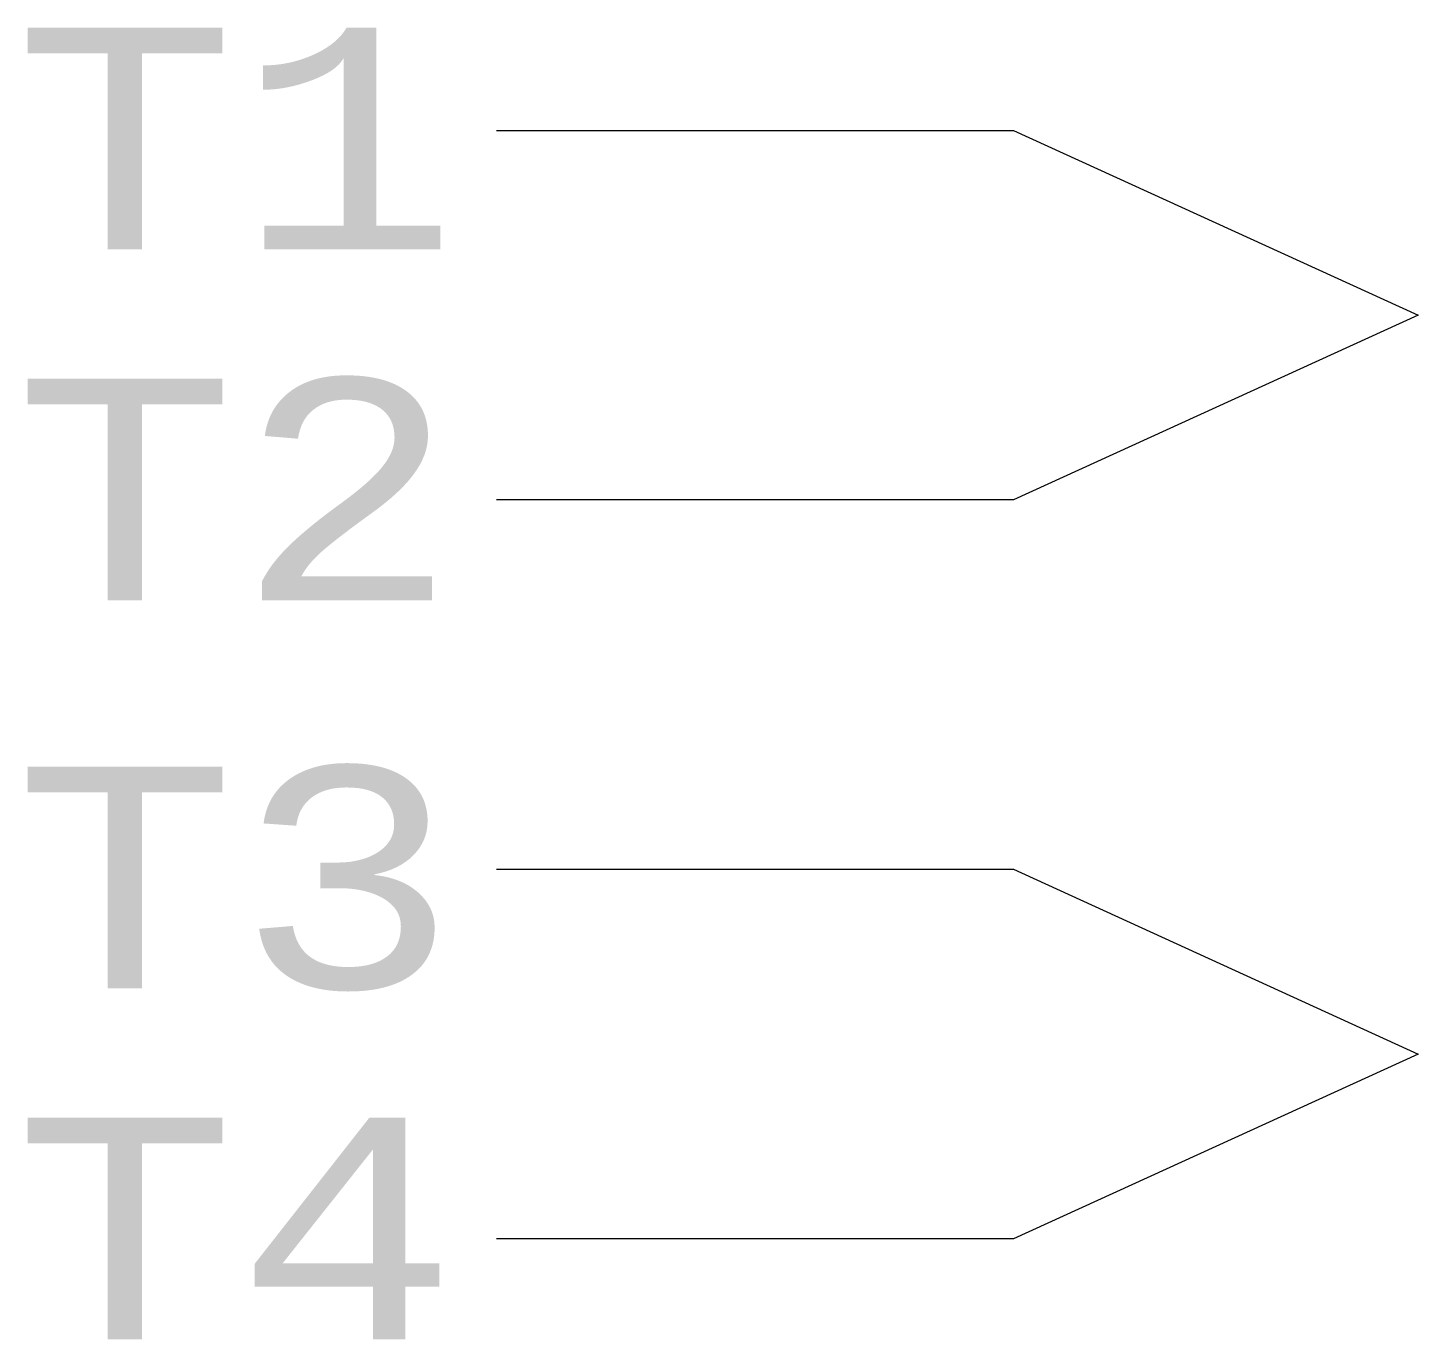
# Model space of a CAD drawing. Header units: millimetres. Extents: x 340.54 to 349.95, y 170.47 to 179.34.
import ezdxf
from ezdxf.enums import TextEntityAlignment as Align

# ---------------------------------------------------------------- set-up
doc = ezdxf.new("R2010")
doc.units = ezdxf.units.MM
doc.styles.add('Courier', font='COUR.TTF', dxfattribs={"height": 1.5})

msp = doc.modelspace()

# ---------------------------------------------------------------- linework, layer by layer
at = {"color": 1}
for points in [[(343.7101, 178.6489), (347.2101, 178.6489), (349.9497, 177.3989), (347.2101, 176.1489), (343.7101, 176.1489)], [(343.7101, 173.6489), (347.2101, 173.6489), (349.9497, 172.3989), (347.2101, 171.1489), (343.7101, 171.1489)]]:
    msp.add_lwpolyline(points, dxfattribs=at)

# ---------------------------------------------------------------- texts
at = {"color": 7, "style": 'Courier'}
for tag, p in [('T1', (343.4497, 178.5942)), ('T2', (343.4497, 176.2189)), ('T3', (343.4497, 173.5942)), ('T4', (343.4497, 171.2189))]:
    msp.add_attdef(tag, text='', height=1.5, dxfattribs=at).set_placement(p, align=Align.MIDDLE_RIGHT)

doc.saveas('drawing.dxf')
